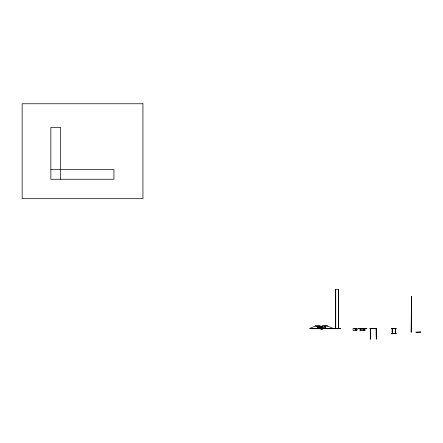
<?xml version="1.0" encoding="UTF-8"?>
<svg xmlns="http://www.w3.org/2000/svg" width="443" height="443" viewBox="0 0 443 443"><rect width="100%" height="100%" fill="white"/><g stroke="black" fill="none" stroke-linecap="round" stroke-linejoin="round"><path stroke-width="0.66" d="M321.54 326.591L322.725 326.098L327.576 326.098L332.909 328.329L332.909 328.717L309.901 328.717L309.901 328.329L315.233 326.098L320.084 326.098L321.275 326.591M50.867 169.547L60.569 169.547M60.569 169.625L113.929 169.625L113.929 179.249L50.867 179.249L50.867 127.346L60.569 127.346L60.569 179.249M316.346 326.629L317.924 326.629L317.924 328.717M320.206 326.629L318.622 326.629L318.622 328.717M318.722 327.626L322.216 327.626M318.722 327.72L322.216 327.72M309.901 328.329L316.247 328.329M322.249 328.329L332.909 328.329M354.406 328.961L357.8 328.961M355.325 329.642L356.881 329.642L356.881 330.185L355.325 330.185L355.352 329.642M363.703 330.074L364.966 330.074M370.298 339.233L370.475 328.329M322.46 327.089L325.422 328.329L325.422 328.717M395.533 328.717L395.533 333.568M395.433 328.717L395.433 333.568M392.282 328.717L392.282 333.568M392.182 328.717L392.182 333.568M376.295 328.329L376.295 339.233L376.101 328.329M370.282 328.329L370.282 339.233M364.14 328.329L364.14 330.461M360.746 328.329L360.746 330.461M356.776 329.642L356.853 330.185M356.654 329.642L356.654 330.185M356.305 329.642L356.305 330.185M356.106 329.642L356.106 330.185M355.901 329.642L355.901 330.185M355.718 329.642L355.718 330.185M355.552 329.642L355.552 330.185M355.43 329.642L355.43 330.185M338.668 328.329L338.668 289.617L335.517 289.617L335.517 328.329M338.452 289.617L338.452 328.329M335.728 289.617L335.728 328.329M327.576 326.098L327.576 325.804L322.725 325.804L322.725 326.098M325.295 326.098L325.295 328.329M325.001 326.098L325.001 328.329M320.084 326.098L320.084 325.804L315.233 325.804L315.233 326.098M318.722 326.629L318.722 328.717M317.83 326.629L317.83 328.717M317.387 328.329L317.387 328.717M363.974 328.739A0.676 0.676 0 0 1 364.279 329.874M360.608 329.874A0.676 0.676 0 0 1 360.746 328.806M322.216 326.142L320.051 326.629L320.051 328.717L322.504 329.199L322.504 326.142L320.012 326.629L320.012 328.717L322.216 329.199L322.216 326.142M142.939 103.767L22.15 103.767L22.15 198.691L142.939 198.691L142.939 103.767M411.431 296.361L411.215 332.256L411.431 296.361M340.656 328.329L333.524 328.329L333.524 328.717L340.656 328.717L340.656 328.329M356.499 328.329L353.099 328.329L353.099 330.461L356.499 330.461L356.499 328.329M366.81 328.329L358.077 328.329L358.077 328.717L366.81 328.717L366.81 328.329M376.683 328.329L369.894 328.329L369.894 328.717L376.683 328.717L376.683 328.329M396.286 328.501L391.435 328.717L396.286 328.501M364.966 329.78L359.921 329.78L359.921 330.461L364.966 330.461L364.966 329.78M420.85 332.045L415.999 332.256L420.85 332.045M396.286 333.568L391.435 333.778L396.286 333.568"/></g></svg>
